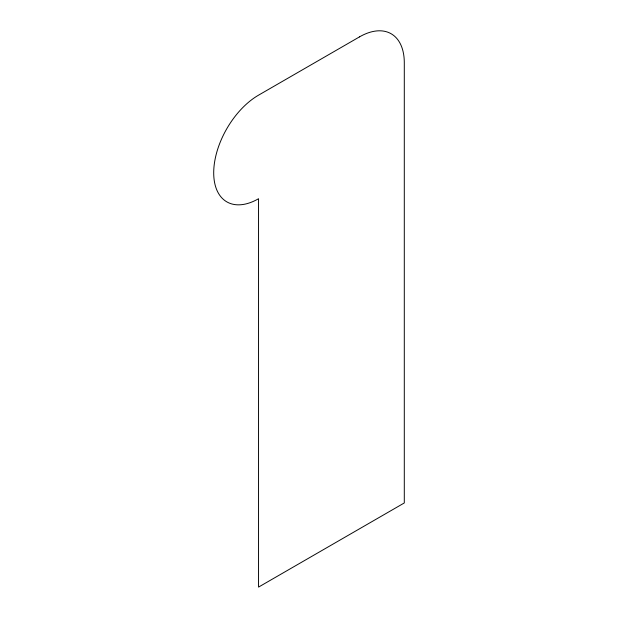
<?xml version="1.0" encoding="UTF-8"?>
<svg xmlns="http://www.w3.org/2000/svg" width="618" height="618" viewBox="0 0 618 618"><rect width="100%" height="100%" fill="white"/><g stroke="black" fill="none" stroke-linecap="round" stroke-linejoin="round"><path stroke-width="0.93" d="M359.452 36.91L258.548 95.164A63.422 36.616 -60 0 0 213.704 172.839A63.422 36.616 -60 0 0 258.548 198.726L258.548 587.1L404.296 502.952L404.296 62.797A63.422 36.616 -60 0 0 359.452 36.91"/></g></svg>
